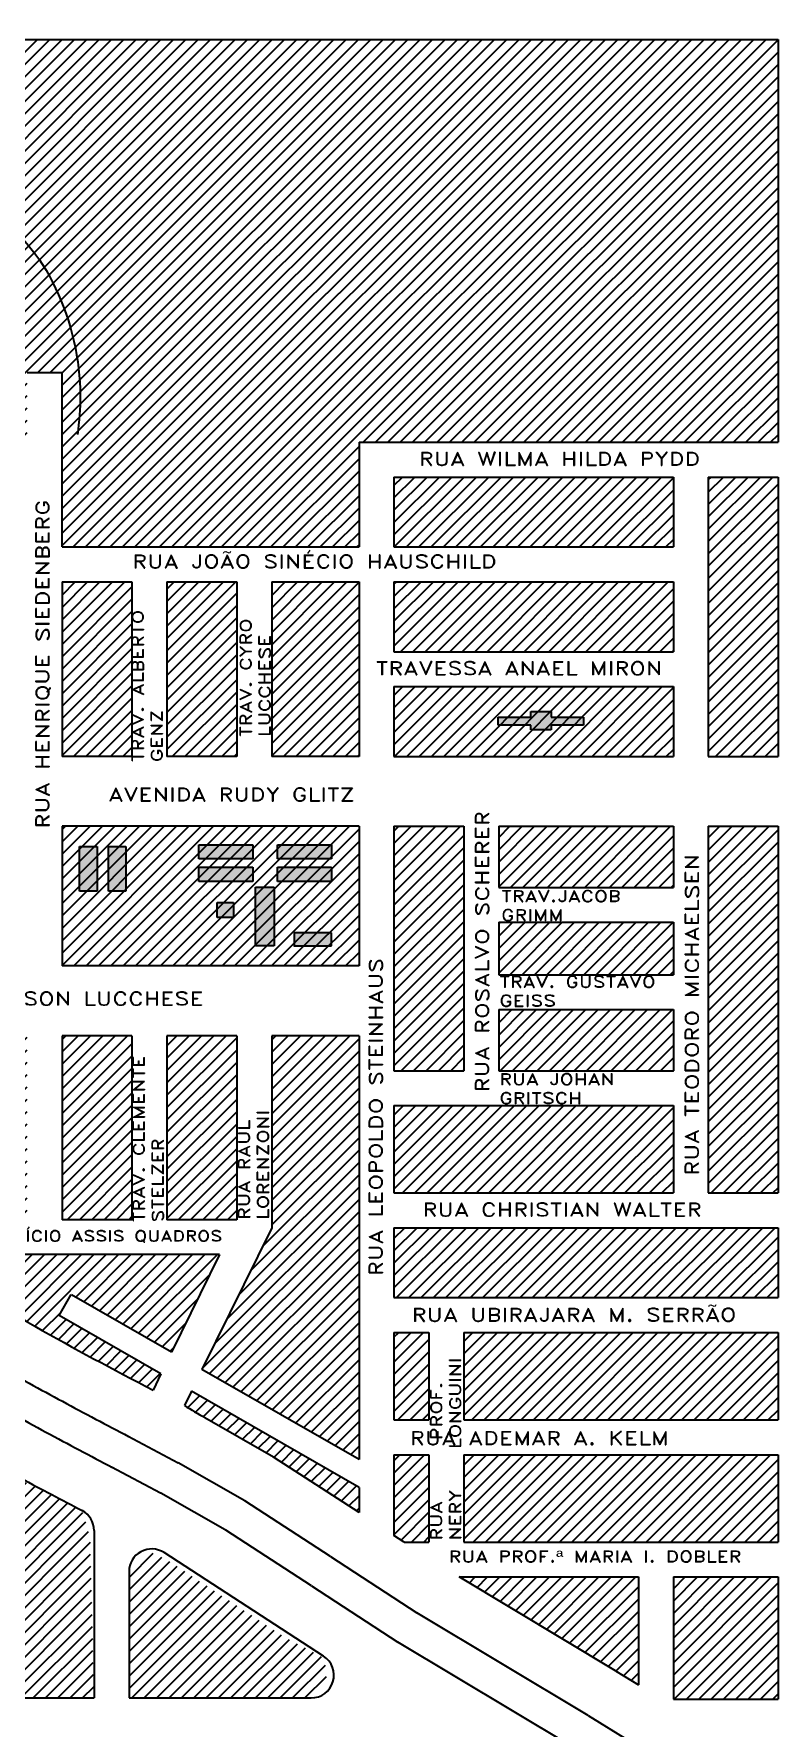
# Model space of a CAD drawing. Extents: x 15348.6 to 15438.1, y 2292.7 to 2368.6.
# Drawn here: x 15410.75 to 15415.01, y 2350.59 to 2360.3 of the extents above; entities that cross this region are included whole.
import ezdxf

# ---------------------------------------------------------------- set-up
doc = ezdxf.new("R2010")
doc.units = 0
doc.header["$LTSCALE"] = 2
doc.header["$MEASUREMENT"] = 0
doc.layers.get('0').update_dxf_attribs({"linetype": 'CONTINUOUS', "lineweight": 30})
for name, color, linetype, lineweight in [('06', 7, 'CONTINUOUS', 30), ('Hidro', 5, 'CONTINUOUS', 30), ('IMÓVEIS', 7, 'CONTINUOUS', 30), ('JARDIM', 151, 'CONTINUOUS', 30), ('MODELO', 192, 'CONTINUOUS', 30)]:
    doc.layers.add(name, color=color, linetype=linetype, lineweight=lineweight)
doc.styles.get("Standard").update_dxf_attribs({"font": 'romand.shx'})

msp = doc.modelspace()

# ---------------------------------------------------------------- hatches: boundary and pattern name
at = {"layer": 'IMÓVEIS', "linetype": 'Continuous'}
h = msp.add_hatch(color=256, dxfattribs=at)
h.paths.add_polyline_path([(15413.8975, 2356.3843), (15413.7133, 2356.3843), (15413.7133, 2356.4177), (15413.5961, 2356.4177), (15413.5961, 2356.3843), (15413.4091, 2356.3843), (15413.4091, 2356.3397), (15413.5961, 2356.3397), (15413.5961, 2356.3118), (15413.7133, 2356.3118), (15413.7133, 2356.3397), (15413.8975, 2356.3397)])
h.paths.add_polyline_path([(15412.0032, 2355.6542), (15411.6954, 2355.6542), (15411.6954, 2355.5733), (15412.0032, 2355.5733)])
h.paths.add_polyline_path([(15412.0032, 2355.5247), (15411.6954, 2355.5247), (15411.6954, 2355.4438), (15412.0032, 2355.4438)])
h.paths.add_polyline_path([(15411.8931, 2355.324), (15411.7991, 2355.324), (15411.7991, 2355.2366), (15411.8931, 2355.2366)])
h.paths.add_polyline_path([(15412.1264, 2355.4114), (15412.0194, 2355.4114), (15412.0194, 2355.0748), (15412.1264, 2355.0748)])
h.paths.add_polyline_path([(15412.4536, 2355.5247), (15412.1458, 2355.5247), (15412.1458, 2355.4438), (15412.4536, 2355.4438)])
h.paths.add_polyline_path([(15412.4536, 2355.6542), (15412.1458, 2355.6542), (15412.1458, 2355.5733), (15412.4536, 2355.5733)])
h.paths.add_polyline_path([(15412.4536, 2355.1492), (15412.2398, 2355.1492), (15412.2398, 2355.0748), (15412.4536, 2355.0748)])
h.paths.add_polyline_path([(15411.2774, 2355.6445), (15411.177, 2355.6445), (15411.177, 2355.3888), (15411.2774, 2355.3888)])
h.paths.add_polyline_path([(15411.1122, 2355.6445), (15411.0117, 2355.6445), (15411.0117, 2355.3888), (15411.1122, 2355.3888)])
h.paths.add_polyline_path([(15408.0619, 2353.3767), (15407.8526, 2353.1676), (15408.292, 2352.7286), (15408.5013, 2352.9377)])
h.paths.add_polyline_path([(15409.1722, 2356.439, 1), (15409.0522, 2356.439, 1)])
h.paths.add_polyline_path([(15407.4573, 2353.6569), (15407.4203, 2353.6569), (15407.4203, 2353.6323), (15407.3735, 2353.6323), (15407.3735, 2353.5831), (15407.4203, 2353.5831), (15407.4203, 2353.5535), (15407.4573, 2353.5535)])
msp.add_hatch(color=256, dxfattribs=at).paths.add_polyline_path([(15413.7133, 2356.4177), (15413.5961, 2356.4177), (15413.5961, 2356.3843), (15413.4091, 2356.3843), (15413.4091, 2356.3397), (15413.5961, 2356.3397), (15413.5961, 2356.3118), (15413.7133, 2356.3118), (15413.7133, 2356.3397), (15413.8975, 2356.3397), (15413.8975, 2356.3843), (15413.7133, 2356.3843)])
h = msp.add_hatch(color=256, dxfattribs=at)
h.paths.add_polyline_path([(15412.4536, 2355.6542), (15412.1458, 2355.6542), (15412.1458, 2355.5733), (15412.4536, 2355.5733)])
h.paths.add_polyline_path([(15412.4536, 2355.5247), (15412.1458, 2355.5247), (15412.1458, 2355.4438), (15412.4536, 2355.4438)])
h.paths.add_polyline_path([(15412.1264, 2355.4114), (15412.0194, 2355.4114), (15412.0194, 2355.0748), (15412.1264, 2355.0748)])
h.paths.add_polyline_path([(15412.4536, 2355.1492), (15412.2398, 2355.1492), (15412.2398, 2355.0748), (15412.4536, 2355.0748)])
h.paths.add_polyline_path([(15411.8931, 2355.324), (15411.7991, 2355.324), (15411.7991, 2355.2366), (15411.8931, 2355.2366)])
h.paths.add_polyline_path([(15412.0032, 2355.5247), (15411.6954, 2355.5247), (15411.6954, 2355.4438), (15412.0032, 2355.4438)])
h.paths.add_polyline_path([(15412.0032, 2355.6542), (15411.6954, 2355.6542), (15411.6954, 2355.5733), (15412.0032, 2355.5733)])
h.paths.add_polyline_path([(15411.2774, 2355.6445), (15411.177, 2355.6445), (15411.177, 2355.3888), (15411.2774, 2355.3888)])
h.paths.add_polyline_path([(15411.1122, 2355.6445), (15411.0117, 2355.6445), (15411.0117, 2355.3888), (15411.1122, 2355.3888)])
at = {"layer": 'JARDIM', "linetype": 'Continuous'}
h = msp.add_hatch(dxfattribs=at)
h.set_pattern_fill('ANSI31', color=256, scale=0.4, style=0)
edge = h.paths.add_edge_path()
edge.add_line((15405.1508, 2357.0092), (15405.155, 2357.1581))
edge.add_line((15405.155, 2357.1581), (15405.1858, 2357.3273))
edge.add_line((15405.1858, 2357.3273), (15405.2782, 2357.4042))
edge.add_line((15405.2782, 2357.4042), (15405.4014, 2357.4964))
edge.add_line((15405.4014, 2357.4964), (15405.4938, 2357.4964))
edge.add_line((15405.4938, 2357.4964), (15405.7402, 2356.8967))
edge.add_line((15405.7402, 2356.8967), (15406.1868, 2356.0662))
edge.add_line((15406.1868, 2356.0662), (15406.4331, 2355.6817))
edge.add_line((15406.4331, 2355.6817), (15406.8643, 2355.1281))
edge.add_line((15406.8643, 2355.1281), (15407.3109, 2354.6206))
edge.add_line((15407.3109, 2354.6206), (15407.7883, 2354.2054))
edge.add_line((15407.7883, 2354.2054), (15408.3473, 2353.738))
edge.add_line((15408.3473, 2353.738), (15408.7476, 2353.3535))
edge.add_line((15408.7476, 2353.3535), (15409.2404, 2352.9536))
edge.add_line((15409.2404, 2352.9536), (15409.687, 2352.6153))
edge.add_line((15409.687, 2352.6153), (15410.1028, 2352.3385))
edge.add_line((15410.1028, 2352.3385), (15410.534, 2352.0924))
edge.add_line((15410.534, 2352.0924), (15410.9497, 2351.8771))
edge.add_line((15410.9497, 2351.8771), (15411.0268, 2351.8463))
edge.add_line((15411.0268, 2351.8463), (15411.0576, 2351.7387))
edge.add_line((15411.0576, 2351.7387), (15411.073, 2351.688))
edge.add_line((15411.073, 2351.688), (15411.0953, 2350.7669))
edge.add_line((15411.0953, 2350.7669), (15410.3953, 2350.7669))
edge.add_line((15410.3953, 2350.7669), (15410.3953, 2351.4169))
edge.add_line((15410.3953, 2351.4169), (15410.1953, 2351.4169))
edge.add_line((15410.1953, 2351.4169), (15410.1953, 2350.7669))
edge.add_line((15410.1953, 2350.7669), (15409.6453, 2350.7669))
edge.add_line((15409.6453, 2350.7669), (15409.6453, 2351.6169))
edge.add_line((15409.6453, 2351.6169), (15407.7508, 2351.6189))
edge.add_line((15407.7508, 2351.6189), (15407.7005, 2352.0571))
edge.add_line((15407.7005, 2352.0571), (15407.6081, 2352.457))
edge.add_line((15407.6081, 2352.457), (15407.4695, 2352.8414))
edge.add_line((15407.4695, 2352.8414), (15407.2077, 2353.2105))
edge.add_line((15407.2077, 2353.2105), (15407.0383, 2353.3336))
edge.add_line((15407.0383, 2353.3336), (15406.7457, 2353.3674))
edge.add_line((15406.7457, 2353.3674), (15406.4224, 2353.4289))
edge.add_line((15406.4224, 2353.4289), (15406.2222, 2353.5981))
edge.add_line((15406.2222, 2353.5981), (15406.1144, 2353.6903))
edge.add_line((15406.1144, 2353.6903), (15406.022, 2353.9979))
edge.add_line((15406.022, 2353.9979), (15405.9758, 2354.0748))
edge.add_line((15405.9758, 2354.0748), (15405.9604, 2354.3363))
edge.add_line((15405.9604, 2354.3363), (15405.7756, 2354.5516))
edge.add_line((15405.7756, 2354.5516), (15405.56, 2354.7099))
edge.add_line((15405.56, 2354.7099), (15405.406, 2354.9714))
edge.add_line((15405.406, 2354.9714), (15405.329, 2355.2328))
edge.add_line((15405.329, 2355.2328), (15405.2828, 2355.4943))
edge.add_line((15405.2828, 2355.4943), (15405.3136, 2355.7711))
edge.add_line((15405.3136, 2355.7711), (15405.3906, 2356.1248))
edge.add_line((15405.3906, 2356.1248), (15405.4368, 2356.5554))
edge.add_line((15405.4368, 2356.5554), (15405.4368, 2356.7861))
edge.add_line((15405.4368, 2356.7861), (15405.4214, 2356.8938))
edge.add_line((15405.4214, 2356.8938), (15405.2828, 2356.986))
edge.add_line((15405.2828, 2356.986), (15405.1453, 2357.0037))
h = msp.add_hatch(dxfattribs=at)
h.set_pattern_fill('ANSI31', color=256, scale=0.4, style=0)
h.paths.add_polyline_path([(15411.2953, 2350.7669), (15411.2953, 2351.4904), (15411.3347, 2351.5651), (15411.3964, 2351.6112), (15411.5041, 2351.5651), (15412.1817, 2351.1191), (15412.4127, 2350.9961), (15412.4281, 2350.9038), (15412.4127, 2350.8269), (15412.3384, 2350.7669)])
at = {"layer": 'MODELO'}
h = msp.add_hatch(dxfattribs=at)
h.set_pattern_fill('ANSI31', color=256, scale=0.4, style=0)
h.paths.add_polyline_path([(15415.012, 2360.2669), (15408.162, 2360.2669), (15408.162, 2358.3598), (15409.012, 2358.3598), (15409.012, 2357.9598), (15410.712, 2357.9598), (15410.712, 2358.357), (15410.912, 2358.357), (15410.912, 2357.3598), (15412.612, 2357.3598), (15412.612, 2357.9598), (15415.012, 2357.9598)])
h.paths.add_polyline_path([(15408.5188, 2358.6196), (15406.6831, 2358.6196), (15406.6831, 2359.0696), (15408.5188, 2359.0696)], flags=9)
at = {"layer": 'MODELO', "linetype": 'Continuous'}
h = msp.add_hatch(dxfattribs=at)
h.set_pattern_fill('ANSI31', color=256, scale=0.4, style=0)
h.paths.add_polyline_path([(15414.612, 2357.7598), (15415.012, 2357.7598), (15415.012, 2356.1598), (15414.612, 2356.1598)])
h.paths.add_polyline_path([(15412.812, 2357.7598), (15414.412, 2357.7598), (15414.412, 2357.3598), (15412.812, 2357.3598)])
h.paths.add_polyline_path([(15412.812, 2357.1598), (15414.412, 2357.1598), (15414.412, 2356.7598), (15412.812, 2356.7598)])
h.paths.add_polyline_path([(15412.812, 2356.5598), (15414.412, 2356.5598), (15414.412, 2356.1598), (15412.812, 2356.1598)])
h = msp.add_hatch(dxfattribs=at)
h.set_pattern_fill('ANSI31', color=256, scale=0.4, style=0)
h.paths.add_polyline_path([(15411.512, 2357.1598), (15411.912, 2357.1598), (15411.912, 2356.1598), (15411.512, 2356.1598)])
h.paths.add_polyline_path([(15410.912, 2357.1598), (15411.312, 2357.1598), (15411.312, 2356.1598), (15410.912, 2356.1598)])
h = msp.add_hatch(dxfattribs=at)
h.set_pattern_fill('ANSI31', color=256, scale=0.4, style=0)
h.paths.add_polyline_path([(15412.112, 2357.1598), (15412.612, 2357.1598), (15412.612, 2356.1598), (15412.112, 2356.1598)])
h = msp.add_hatch(dxfattribs=at)
h.set_pattern_fill('ANSI31', color=256, scale=0.4, style=0)
h.paths.add_polyline_path([(15412.612, 2355.7598), (15410.912, 2355.7598), (15410.912, 2354.9598), (15412.612, 2354.9598)])
h = msp.add_hatch(dxfattribs=at)
h.set_pattern_fill('ANSI31', color=256, scale=0.4, style=0)
h.paths.add_polyline_path([(15412.812, 2355.7598), (15413.212, 2355.7598), (15413.212, 2354.3598), (15412.812, 2354.3598)])
h.paths.add_polyline_path([(15412.812, 2354.1598), (15414.412, 2354.1598), (15414.412, 2353.6598), (15412.812, 2353.6598)])
h = msp.add_hatch(dxfattribs=at)
h.set_pattern_fill('ANSI31', color=256, scale=0.4, style=0)
h.paths.add_polyline_path([(15413.412, 2355.7598), (15414.412, 2355.7598), (15414.412, 2355.4098), (15413.412, 2355.4098)])
h.paths.add_polyline_path([(15413.412, 2355.2098), (15414.412, 2355.2098), (15414.412, 2354.9098), (15413.412, 2354.9098)])
h.paths.add_polyline_path([(15413.412, 2354.7098), (15414.412, 2354.7098), (15414.412, 2354.3598), (15413.412, 2354.3598)])
h = msp.add_hatch(dxfattribs=at)
h.set_pattern_fill('ANSI31', color=256, scale=0.4, style=0)
h.paths.add_polyline_path([(15415.012, 2355.7598), (15415.012, 2353.6598), (15414.612, 2353.6598), (15414.612, 2355.7598)])
at = {"layer": 'MODELO'}
h = msp.add_hatch(dxfattribs=at)
h.set_pattern_fill('ANSI31', color=256, scale=0.4, style=0)
edge = h.paths.add_edge_path()
edge.add_line((15411.8137, 2353.3063), (15410.242, 2353.3063))
edge.add_arc((15410.242, 2353.4363), 0.13, 180, 270, ccw=False)
edge.add_line((15410.112, 2353.4363), (15410.112, 2354.5032))
edge.add_arc((15410.032, 2354.5032), 0.08, 0, 120.31461)
edge.add_line((15409.9916, 2354.5722), (15409.1772, 2354.0961))
edge.add_arc((15409.2428, 2353.9838), 0.13, 120.31461, 125.65863)
edge.add_line((15409.167, 2354.0895), (15409.329, 2353.9523))
edge.add_spline(control_points=[(15409.329, 2353.9523), (15409.5839, 2353.7282), (15410.2233, 2353.166), (15410.9783, 2352.769), (15411.4324, 2352.5303)], knot_values=[0, 0, 0, 0, 1.015034, 2.546657, 2.546657, 2.546657, 2.546657], degree=3, periodic=0)
edge.add_line((15411.4324, 2352.5303), (15411.4781, 2352.6231))
edge.add_line((15411.4781, 2352.6231), (15410.8948, 2352.9575))
edge.add_line((15410.8948, 2352.9575), (15410.9635, 2353.0774))
edge.add_line((15410.9635, 2353.0774), (15411.5391, 2352.7473))
edge.add_line((15411.5391, 2352.7473), (15411.8137, 2353.3063))
h.paths.add_polyline_path([(15412.612, 2354.5598), (15412.112, 2354.5598), (15412.112, 2353.4598), (15411.7129, 2352.6477), (15412.612, 2352.1323)])
h.paths.add_polyline_path([(15411.6519, 2352.5234), (15411.612, 2352.4421, 0.002311), (15411.7301, 2352.3715), (15412.1215, 2352.147), (15412.612, 2351.8283), (15412.612, 2351.973)])
h.paths.add_polyline_path([(15409.4115, 2354.1848), (15410.0377, 2354.1848), (15410.0377, 2353.924), (15409.4115, 2353.924)], flags=24)
at = {"layer": 'MODELO', "linetype": 'Continuous'}
h = msp.add_hatch(dxfattribs=at)
h.set_pattern_fill('ANSI31', color=256, scale=0.4, style=0)
h.paths.add_polyline_path([(15410.712, 2354.5598), (15410.312, 2354.5598), (15410.312, 2353.5063), (15410.712, 2353.5063)])
h.paths.add_polyline_path([(15411.312, 2354.5598), (15410.912, 2354.5598), (15410.912, 2353.5063), (15411.312, 2353.5063)])
h.paths.add_polyline_path([(15411.912, 2354.5598), (15411.512, 2354.5598), (15411.512, 2353.5063), (15411.912, 2353.5063)])
h = msp.add_hatch(dxfattribs=at)
h.set_pattern_fill('ANSI31', color=256, scale=0.4, style=0)
h.paths.add_polyline_path([(15415.012, 2353.4598), (15415.012, 2353.0598), (15412.812, 2353.0598), (15412.812, 2353.4598)])
h = msp.add_hatch(dxfattribs=at)
h.set_pattern_fill('ANSI31', color=256, scale=0.4, style=0)
h.paths.add_polyline_path([(15413.012, 2352.8598), (15413.012, 2352.3598), (15412.812, 2352.3598), (15412.812, 2352.8598)])
h = msp.add_hatch(dxfattribs=at)
h.set_pattern_fill('ANSI31', color=256, scale=0.4, style=0)
h.paths.add_polyline_path([(15413.212, 2352.8598), (15415.012, 2352.8598), (15415.012, 2352.3598), (15413.212, 2352.3598)])
h = msp.add_hatch(dxfattribs=at)
h.set_pattern_fill('ANSI31', color=256, scale=0.4, style=0)
h.paths.add_polyline_path([(15413.012, 2352.1598), (15413.012, 2351.6598), (15412.8711, 2351.6598), (15412.812, 2351.6983), (15412.812, 2352.1598)])
h = msp.add_hatch(dxfattribs=at)
h.set_pattern_fill('ANSI31', color=256, scale=0.4, style=0)
h.paths.add_polyline_path([(15413.212, 2351.6598), (15415.012, 2351.6598), (15415.012, 2352.1598), (15413.212, 2352.1598)])
h = msp.add_hatch(dxfattribs=at)
h.set_pattern_fill('ANSI31', color=256, scale=0.4, style=0)
h.paths.add_polyline_path([(15414.412, 2351.4598), (15415.012, 2351.4598), (15415.012, 2350.7598), (15414.412, 2350.7598)])
h.paths.add_polyline_path([(15413.1848, 2351.4598), (15414.212, 2351.4598), (15414.212, 2350.8414), (15414.0812, 2350.9219)])

# ---------------------------------------------------------------- linework, layer by layer
at = {"color": 7, "linetype": 'Continuous'}
for p, q in [((15408.162, 2360.2669), (15415.012, 2360.2669)), ((15415.012, 2360.2669), (15415.012, 2357.9598)), ((15410.912, 2358.357), (15410.712, 2358.357)), ((15410.912, 2357.3598), (15410.912, 2358.357)), ((15412.612, 2357.9598), (15412.612, 2357.3598)), ((15412.612, 2357.9598), (15415.012, 2357.9598)), ((15412.812, 2357.7598), (15412.812, 2357.3598)), ((15412.812, 2357.7598), (15414.412, 2357.7598)), ((15414.412, 2357.7598), (15414.412, 2357.3598)), ((15414.612, 2357.7598), (15414.612, 2356.1598)), ((15414.612, 2357.7598), (15415.012, 2357.7598)), ((15415.012, 2357.7598), (15415.012, 2356.1598)), ((15410.912, 2357.3598), (15412.612, 2357.3598)), ((15412.812, 2357.3598), (15414.412, 2357.3598)), ((15410.912, 2357.1598), (15411.312, 2357.1598)), ((15410.912, 2357.1598), (15410.912, 2356.1598)), ((15411.312, 2357.1598), (15411.312, 2356.1598)), ((15411.512, 2357.1598), (15411.912, 2357.1598)), ((15411.512, 2357.1598), (15411.512, 2356.1598)), ((15411.912, 2357.1598), (15411.912, 2356.1598)), ((15412.112, 2357.1598), (15412.612, 2357.1598)), ((15412.112, 2357.1598), (15412.112, 2356.1598)), ((15412.612, 2357.1598), (15412.612, 2356.1598)), ((15412.812, 2357.1598), (15412.812, 2356.7598)), ((15412.812, 2357.1598), (15414.412, 2357.1598)), ((15414.412, 2357.1598), (15414.412, 2356.7598)), ((15412.812, 2356.7598), (15414.412, 2356.7598)), ((15412.812, 2356.5598), (15414.412, 2356.5598)), ((15412.812, 2356.5598), (15412.812, 2356.1598)), ((15414.412, 2356.5598), (15414.412, 2356.1598)), ((15411.312, 2356.1598), (15410.912, 2356.1598)), ((15411.912, 2356.1598), (15411.512, 2356.1598)), ((15412.612, 2356.1598), (15412.112, 2356.1598)), ((15412.812, 2356.1598), (15414.412, 2356.1598)), ((15414.612, 2356.1598), (15415.012, 2356.1598)), ((15412.612, 2355.7598), (15410.912, 2355.7598)), ((15410.912, 2355.7598), (15410.912, 2354.9598)), ((15412.612, 2355.7598), (15412.612, 2354.9598)), ((15412.812, 2355.7598), (15412.812, 2354.3598)), ((15412.812, 2355.7598), (15413.212, 2355.7598)), ((15413.212, 2355.7598), (15413.212, 2354.3598)), ((15413.412, 2355.7598), (15413.412, 2355.4098)), ((15413.412, 2355.7598), (15414.412, 2355.7598)), ((15414.3446, 2355.7598), (15414.412, 2355.7598)), ((15414.412, 2355.7598), (15414.412, 2355.4098)), ((15414.612, 2355.7598), (15414.612, 2353.6598)), ((15414.612, 2355.7598), (15415.012, 2355.7598)), ((15415.012, 2355.7598), (15415.012, 2353.6598)), ((15413.412, 2355.4098), (15414.412, 2355.4098)), ((15413.412, 2355.2098), (15414.412, 2355.2098)), ((15413.412, 2355.2098), (15413.412, 2354.9098)), ((15414.412, 2355.2098), (15414.412, 2354.9098)), ((15412.612, 2354.9598), (15410.912, 2354.9598)), ((15413.412, 2354.9098), (15414.412, 2354.9098)), ((15413.412, 2354.7098), (15414.412, 2354.7098)), ((15413.412, 2354.7098), (15413.412, 2354.3598)), ((15414.412, 2354.7098), (15414.412, 2354.3598)), ((15410.912, 2354.5598), (15410.912, 2353.5063)), ((15411.312, 2354.5598), (15410.912, 2354.5598)), ((15411.312, 2354.5598), (15411.312, 2353.5063)), ((15411.512, 2354.5598), (15411.512, 2353.5063)), ((15411.912, 2354.5598), (15411.512, 2354.5598)), ((15411.912, 2354.5598), (15411.912, 2353.5063)), ((15412.612, 2354.5598), (15412.112, 2354.5598)), ((15412.112, 2354.5598), (15412.112, 2353.4598)), ((15412.612, 2354.5598), (15412.612, 2352.1323)), ((15412.812, 2354.3598), (15413.212, 2354.3598)), ((15413.412, 2354.3598), (15414.412, 2354.3598)), ((15412.812, 2354.1598), (15414.412, 2354.1598)), ((15412.812, 2354.1598), (15412.812, 2353.6598)), ((15414.412, 2354.1598), (15414.412, 2353.6598)), ((15412.812, 2353.6598), (15414.412, 2353.6598)), ((15414.612, 2353.6598), (15415.012, 2353.6598)), ((15411.312, 2353.5063), (15410.912, 2353.5063)), ((15411.912, 2353.5063), (15411.512, 2353.5063)), ((15412.112, 2353.4598), (15411.7129, 2352.6477)), ((15412.812, 2353.4598), (15415.012, 2353.4598)), ((15412.812, 2353.4598), (15412.812, 2353.0598)), ((15415.012, 2353.4598), (15415.012, 2353.0598)), ((15411.8137, 2353.3063), (15410.242, 2353.3063)), ((15411.8137, 2353.3063), (15411.5391, 2352.7473)), ((15411.5391, 2352.7473), (15410.9659, 2353.076)), ((15412.812, 2353.0598), (15415.012, 2353.0598)), ((15411.4781, 2352.6231), (15410.8948, 2352.9575)), ((15412.812, 2352.8598), (15413.012, 2352.8598)), ((15412.812, 2352.8598), (15412.812, 2352.3598)), ((15413.012, 2352.8598), (15413.012, 2352.3598)), ((15413.212, 2352.8598), (15413.212, 2352.3598)), ((15413.212, 2352.8598), (15415.012, 2352.8598)), ((15415.012, 2352.8598), (15415.012, 2352.3598)), ((15412.612, 2352.1323), (15411.7129, 2352.6477)), ((15411.4781, 2352.6231), (15411.4324, 2352.5303)), ((15411.6519, 2352.5234), (15411.612, 2352.4421)), ((15412.612, 2351.973), (15411.6519, 2352.5234)), ((15412.1215, 2352.147), (15411.7301, 2352.3715)), ((15412.812, 2352.3598), (15413.012, 2352.3598)), ((15413.212, 2352.3598), (15415.012, 2352.3598)), ((15411.2899, 2352.2663), (15411.5773, 2352.1133)), ((15412.812, 2352.1598), (15413.012, 2352.1598)), ((15412.812, 2352.1598), (15412.812, 2351.6983)), ((15413.012, 2352.1598), (15413.012, 2351.6598)), ((15413.212, 2352.1598), (15413.212, 2351.6598)), ((15413.212, 2352.1598), (15415.012, 2352.1598)), ((15415.012, 2352.1598), (15415.012, 2351.6598)), ((15411.1949, 2352.0903), (15411.4755, 2351.9411)), ((15411.958, 2351.8955), (15411.5773, 2352.1133)), ((15412.612, 2351.8283), (15412.1215, 2352.147)), ((15412.612, 2351.973), (15412.612, 2351.8283)), ((15411.8587, 2351.7219), (15411.478, 2351.9397)), ((15412.4485, 2351.5767), (15411.958, 2351.8955)), ((15411.0953, 2351.7252), (15411.0953, 2350.7669)), ((15412.3395, 2351.409), (15411.849, 2351.7278)), ((15412.8711, 2351.6598), (15412.812, 2351.6983)), ((15412.4092, 2351.0059), (15411.4961, 2351.5994)), ((15412.4485, 2351.5767), (15412.9437, 2351.2548)), ((15412.8711, 2351.6598), (15413.012, 2351.6598)), ((15413.212, 2351.6598), (15415.012, 2351.6598)), ((15411.2953, 2351.4904), (15411.2953, 2350.7669)), ((15412.3395, 2351.409), (15412.8347, 2351.0871)), ((15414.0812, 2350.9219), (15413.1848, 2351.4598)), ((15413.1848, 2351.4598), (15414.212, 2351.4598)), ((15414.212, 2351.4598), (15414.212, 2350.8414)), ((15414.412, 2351.4598), (15414.412, 2350.7598)), ((15414.412, 2351.4598), (15415.012, 2351.4598)), ((15415.012, 2351.4598), (15415.012, 2350.7598)), ((15413.924, 2350.6664), (15412.9437, 2351.2548)), ((15413.8192, 2350.4961), (15412.8347, 2351.0871)), ((15414.0812, 2350.9219), (15414.212, 2350.8414)), ((15410.3953, 2350.7669), (15411.0953, 2350.7669)), ((15411.2953, 2350.7669), (15412.3384, 2350.7669)), ((15411.2953, 2350.7669), (15411.7953, 2350.7669)), ((15414.412, 2350.7598), (15415.012, 2350.7598)), ((15413.924, 2350.6664), (15414.9838, 2350.0142))]:
    msp.add_line(p, q, dxfattribs=at)
for centre, radius, start, end in [((15419.3126, 2365.186), 14.8899, 238.85709, 239.38673), ((15410.9653, 2351.7252), 0.13, 360, 62.26289), ((15411.4253, 2351.4904), 0.13, 56.97613, 180), ((15412.3384, 2350.8969), 0.13, 270, 56.97613)]:
    msp.add_arc(centre, radius, start, end, dxfattribs=at)
msp.add_spline([(15409.329, 2353.9523), (15410.112, 2353.3063), (15411.4324, 2352.5303)], degree=3, dxfattribs=at)
for points, knots in [([(15409.1309, 2353.7269), (15409.2375, 2353.6333), (15409.3453, 2353.5385), (15409.5661, 2353.3506), (15409.6792, 2353.2576), (15409.8257, 2353.145), (15409.8552, 2353.1227), (15409.9149, 2353.0785), (15409.9451, 2353.0566), (15410.036, 2352.9919), (15410.0972, 2352.9501), (15410.2822, 2352.8283), (15410.4074, 2352.7517), (15410.6595, 2352.6048), (15410.7865, 2352.5345), (15411.0402, 2352.3976), (15411.167, 2352.3309), (15411.2928, 2352.2647)], [0, 0, 0, 0, 42.444286, 42.444286, 84.888573, 84.888573, 95.499644, 95.499644, 106.110716, 106.110716, 127.332859, 127.332859, 169.777145, 169.777145, 212.221432, 212.221432, 254.665718, 254.665718, 254.665718, 254.665718]), ([(15408.9989, 2353.5767), (15409.1054, 2353.4831), (15409.214, 2353.3875), (15409.4382, 2353.1969), (15409.5538, 2353.1017), (15409.7047, 2352.9858), (15409.7352, 2352.9627), (15409.7969, 2352.917), (15409.8282, 2352.8943), (15409.9221, 2352.8275), (15409.9854, 2352.7843), (15410.1759, 2352.6588), (15410.3042, 2352.5803), (15410.5614, 2352.4305), (15410.6902, 2352.3592), (15410.9465, 2352.2209), (15411.0739, 2352.1539), (15411.1998, 2352.0877)], [0, 0, 0, 0, 42.444286, 42.444286, 84.888573, 84.888573, 95.499644, 95.499644, 106.110716, 106.110716, 127.332859, 127.332859, 169.777145, 169.777145, 212.221432, 212.221432, 254.665718, 254.665718, 254.665718, 254.665718]), ([(15408.8008, 2353.3514), (15408.9073, 2353.2578), (15409.0172, 2353.1611), (15409.2463, 2352.9662), (15409.3658, 2352.8679), (15409.5232, 2352.7469), (15409.5551, 2352.7228), (15409.6198, 2352.6748), (15409.6528, 2352.6509), (15409.7514, 2352.5808), (15409.8176, 2352.5356), (15410.0164, 2352.4047), (15410.1494, 2352.3233), (15410.4141, 2352.1691), (15410.5458, 2352.0962), (15410.7941, 2351.9622), (15410.911, 2351.9006), (15411.0258, 2351.8403)], [0, 0, 0, 0, 42.444286, 42.444286, 84.888573, 84.888573, 95.499644, 95.499644, 106.110716, 106.110716, 127.332859, 127.332859, 169.777145, 169.777145, 212.221432, 212.221432, 250.808264, 250.808264, 250.808264, 250.808264])]:
    msp.add_open_spline(points, degree=3, knots=knots, dxfattribs=at)
at = {"layer": '06'}
msp.add_line((15410.8948, 2352.9575), (15410.9635, 2353.0774), dxfattribs=at)
at = {"layer": 'Hidro', "linetype": 'Continuous'}
msp.add_spline([(15395.8745, 2363.3004), (15395.9903, 2363.0461), (15396.0052, 2362.7923), (15396.1398, 2362.7923), (15396.2594, 2362.5683), (15396.2893, 2362.2995), (15396.7228, 2362.1949), (15397.0068, 2362.0755), (15397.0367, 2361.956), (15398.0383, 2361.7917), (15399.01, 2361.5229), (15399.6678, 2360.9405), (15400.5498, 2360.8211), (15400.6694, 2360.6717), (15401.0132, 2360.5373), (15401.1328, 2360.5373), (15401.5274, 2360.4627), (15401.7068, 2360.5373), (15402.1553, 2360.388), (15402.6038, 2360.0445), (15403.0822, 2360.0147), (15403.3064, 2359.8952), (15403.5007, 2359.4024), (15403.5605, 2359.2829), (15403.7593, 2358.4229), (15404.3424, 2358.3482), (15404.8058, 2358.2736), (15406.0167, 2358.9157), (15406.4652, 2359.1546), (15406.525, 2359.528), (15406.9286, 2359.9312), (15409.4012, 2359.3189), (15410.4925, 2359.2741), (15411.0157, 2358.2288), (15411.0007, 2358.0048)], degree=3, dxfattribs=at)
at = {"layer": 'IMÓVEIS', "linetype": 'Continuous'}
for p, q in [((15413.4091, 2356.3397), (15413.4091, 2356.3843)), ((15413.4091, 2356.3843), (15413.5961, 2356.3843)), ((15413.5961, 2356.3397), (15413.4091, 2356.3397)), ((15413.5961, 2356.4177), (15413.7133, 2356.4177)), ((15413.5961, 2356.3843), (15413.5961, 2356.4177)), ((15413.5961, 2356.3118), (15413.5961, 2356.3397)), ((15413.7133, 2356.4177), (15413.7133, 2356.3843)), ((15413.7133, 2356.3843), (15413.8975, 2356.3843)), ((15413.7133, 2356.3397), (15413.7133, 2356.3118)), ((15413.8975, 2356.3397), (15413.7133, 2356.3397)), ((15413.8975, 2356.3843), (15413.8975, 2356.3397)), ((15413.7133, 2356.3118), (15413.5961, 2356.3118)), ((15411.6954, 2355.6542), (15412.0032, 2355.6542)), ((15411.6954, 2355.5733), (15411.6954, 2355.6542)), ((15412.0032, 2355.6542), (15412.0032, 2355.5733)), ((15412.1458, 2355.5733), (15412.1458, 2355.6542)), ((15412.1458, 2355.6542), (15412.4536, 2355.6542)), ((15412.4536, 2355.6542), (15412.4536, 2355.5733)), ((15411.0117, 2355.3888), (15411.0117, 2355.6445)), ((15411.0117, 2355.6445), (15411.1122, 2355.6445)), ((15411.1122, 2355.6445), (15411.1122, 2355.3888)), ((15411.177, 2355.6445), (15411.2774, 2355.6445)), ((15411.177, 2355.3888), (15411.177, 2355.6445)), ((15411.2774, 2355.6445), (15411.2774, 2355.3888)), ((15412.0032, 2355.5733), (15411.6954, 2355.5733)), ((15412.4536, 2355.5733), (15412.1458, 2355.5733)), ((15411.6954, 2355.4438), (15411.6954, 2355.5247)), ((15411.6954, 2355.5247), (15412.0032, 2355.5247)), ((15412.0032, 2355.5247), (15412.0032, 2355.4438)), ((15412.1458, 2355.5247), (15412.4536, 2355.5247)), ((15412.1458, 2355.4438), (15412.1458, 2355.5247)), ((15412.4536, 2355.5247), (15412.4536, 2355.4438)), ((15411.1122, 2355.3888), (15411.0117, 2355.3888)), ((15411.2774, 2355.3888), (15411.177, 2355.3888)), ((15412.0032, 2355.4438), (15411.6954, 2355.4438)), ((15412.0194, 2355.0748), (15412.0194, 2355.4114)), ((15412.0194, 2355.4114), (15412.1264, 2355.4114)), ((15412.1264, 2355.4114), (15412.1264, 2355.0748)), ((15412.4536, 2355.4438), (15412.1458, 2355.4438)), ((15411.7991, 2355.2366), (15411.7991, 2355.324)), ((15411.7991, 2355.324), (15411.8931, 2355.324)), ((15411.8931, 2355.324), (15411.8931, 2355.2366)), ((15411.8931, 2355.2366), (15411.7991, 2355.2366)), ((15412.1264, 2355.0748), (15412.0194, 2355.0748)), ((15412.2398, 2355.1492), (15412.2398, 2355.0715)), ((15412.4536, 2355.1492), (15412.2398, 2355.1492)), ((15412.2398, 2355.0748), (15412.4536, 2355.0748)), ((15412.4536, 2355.0748), (15412.4536, 2355.1492))]:
    msp.add_line(p, q, dxfattribs=at)

# ---------------------------------------------------------------- texts
at = {"color": 7, "linetype": 'Continuous', "extrusion": (0, -0.642788, 0.766044), "attachment_point": 1, "text_direction": (1, 0, 0)}
for s, insert, char_height, width in [('{RUA WILMA HILDA PYDD}', (15412.9539, 2357.9025, 0.0388), 0.1, 5.636531), ('RUA JOÃO SINÉCIO HAUSCHILD', (15411.313, 2357.315, 0.0388), 0.1, 5.6365), ('{TRAVESSA ANAEL MIRON}', (15412.7071, 2356.7031, 0.0388), 0.1, 5.636531), ('{AVENIDA RUDY GLITZ}', (15411.1768, 2355.9801, 0.0388), 0.1, 5.636531), ('{TRAV.JACOB}\\P{GRIMM}', (15413.4258, 2355.3923, 0.0388), 0.085, 5.636531), ('{TRAV. GUSTAVO}\\P{GEISS}', (15413.4154, 2354.9018, 0.0388), 0.085, 5.636531), ('{AVENIDA NELSON LUCCHESE}', (15409.8107, 2354.8109, 0.0388), 0.1, 5.636531), ('{RUA JOHAN }\\P{GRITSCH}', (15413.4154, 2354.3437, 0.0388), 0.085, 5.636531), ('{RUA CHRISTIAN WALTER}', (15412.9757, 2353.6024, 0.0388), 0.1, 5.636531), ('{RUA APARÍCIO ASSIS QUADROS}', (15410.1588, 2353.4444, 0.0388), 0.08, 5.636531), ('{RUA UBIRAJARA M. SERRÃO}', (15412.9133, 2353.0002, 0.0388), 0.1, 5.636531), ('{RUA ADEMAR A. KELM}', (15412.9029, 2352.2941, 0.0388), 0.1, 5.636531), ('{RUA PROF.ª MARIA I. DOBLER}', (15413.1252, 2351.6099, 0.0388), 0.085, 5.636531)]:
    msp.add_mtext(s, dxfattribs=dict(at, insert=insert, char_height=char_height, width=width))
at = {"color": 7, "linetype": 'Continuous', "extrusion": (0.642788, 0, 0.766044), "attachment_point": 1, "text_direction": (0, 1, 0)}
for s, insert, char_height, width in [('{RUA HENRIQUE SIEDENBERG}', (15410.7615, 2355.7481, 0.0388), 0.1, 5.636531), ('{TRAV. ALBERTO}\\P{GENZ}', (15411.3128, 2356.1282, 0.0388), 0.085, 5.636531), ('{TRAV. CYRO}\\P{LUCCHESE}', (15411.9306, 2356.272, 0.0388), 0.085, 5.636531), ('{RUA ROSALVO SCHERER}', (15413.2791, 2354.2365, 0.0388), 0.1, 5.636531), ('{RUA TEODORO MICHAELSEN}', (15414.4804, 2353.76, 0.0388), 0.1, 5.636531), ('{RUA LEOPOLDO STEINHAUS}', (15412.6703, 2353.1849, 0.0388), 0.1, 5.636531), ('TRAV. CLEMENTE\\PSTELZER', (15411.3184, 2353.4919, 0.0388), 0.085, 5.6365), ('{RUA RAUL}\\P{LORENZONI}', (15411.9211, 2353.5059, 0.0388), 0.085, 5.636531), ('RUA      PROF.\\PNERY    LONGUINI', (15413.0221, 2351.6692, 0.0388), 0.085, 5.6365)]:
    msp.add_mtext(s, dxfattribs=dict(at, insert=insert, char_height=char_height, width=width))

doc.saveas('drawing.dxf')
